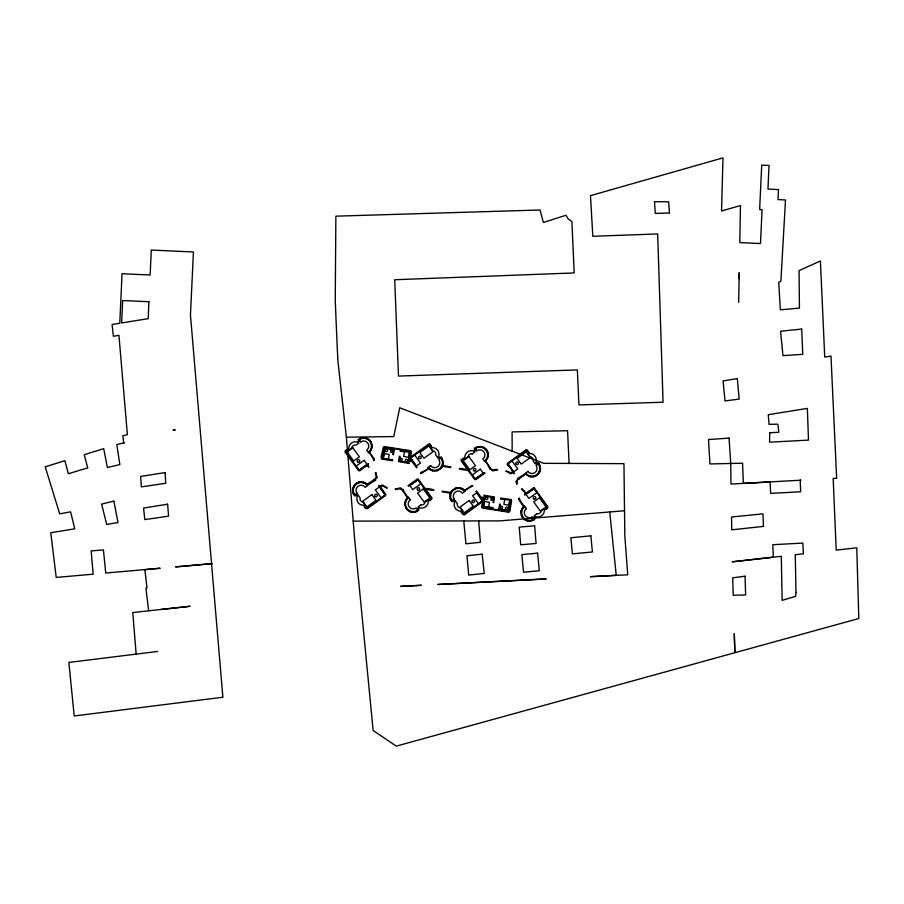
<?xml version="1.0" encoding="UTF-8"?>
<svg xmlns="http://www.w3.org/2000/svg" width="904" height="904" viewBox="0 0 904 904"><rect width="100%" height="100%" fill="white"/><g stroke="black" fill="none" stroke-linecap="round" stroke-linejoin="round"><path stroke-width="1.36" d="M386.822 488.183L387.059 487.561A17.922 17.922 0 0 1 382.833 485.064L381.996 485.143A4.463 4.463 0 0 1 379.985 485.956L378.719 485.504L385.115 494.94L366.979 508.184C364.21 508.839 362.933 502.07 365.476 508.432M481.662 506.737L482.668 508.138L508.918 512.229L509.845 511.325L511.619 500.759A17.006 17.006 0 0 1 510.828 501.37M540.49 468.679L540.321 466.758M739.122 278.726L739.223 272.771L738.681 302.501M352.605 490.07L353.227 487.109M540.49 468.69L540.061 471.131M359.543 440.802L358.323 442.033L358.255 439.547M417.433 509.133L418.654 507.867L418.767 510.308L415.783 511.969M372.188 446.565L371.352 449.751L369.555 452.203M404.789 503.336L405.625 500.149L407.421 497.697M507.28 463.797L507.415 464.78M443.118 463.933L442.327 458.814M404.461 451.491L403.659 456.486L408.664 457.288L409.455 452.294M481.662 506.726L482.476 501.663L464.645 514.579M483.064 497.946L482.804 499.607L481.73 498.002M504.692 499.358L503.901 504.353L508.895 505.144L509.698 500.149M345.102 451.085L345.204 452.192M385.827 494.872L385.42 495.641M443.062 464.227L442.689 465.56L450.859 466.916L450.757 467.583L442.395 466.249L441.966 467.04M521.099 510.839L521.359 515.483M521.099 510.828L522.614 507.585M450.226 493.742L450.169 498.386M431.875 498.816L431.886 497.946M450.226 493.731L450.429 493.143L442.237 491.844L442.338 491.177L450.7 492.51L451.277 491.482M510.828 501.37L508.545 511.585L482.634 507.426L483.798 497.584L483.244 497.245A12.306 12.306 0 0 1 481.131 497.302L476.532 490.962L475.99 491.358L482.352 500.85L464.193 514.071L461.232 511.935M540.061 471.142L539.518 472.408M474.374 448.407L474.476 450.836L475.617 449.955M524.354 506.658L524.218 506.85A7.808 7.808 0 0 0 523.359 517.687A7.808 7.808 0 0 0 534.14 518.907L533.541 517.935M402.766 489.753L402.608 489.572A4.463 4.463 0 0 1 400.913 488.16L400.144 487.821A17.922 17.922 0 0 1 395.342 488.872L395.398 489.505L396.833 489.369M461.334 459.707L461.176 460.678M490.307 469.063L490.488 469.187A4.463 4.463 0 0 1 492.183 470.6L492.951 470.939A17.922 17.922 0 0 1 497.754 469.888C496.341 468.136 491.527 471.978 490.42 467.978M353.34 486.838L354.323 485.177M539.507 472.419L538.242 474.216M441.966 467.052L440.768 468.566M374.075 460.396L374.301 459.119M374.12 479.775L376.369 477.075M461.356 459.661C468.43 456.735 461.3 457.865 461.955 460.791L475.199 478.928L484.623 472.532L485.03 473.074L476.035 479.561M451.288 491.471L455.322 488.228M490.239 469.176C489.392 469.933 488.273 462.486 484.86 461.435M507.449 463.39L525.823 449.966M518.952 479.007C515.913 479.64 517.913 483.979 516.738 484.284A17.922 17.922 0 0 0 515.969 481.572L516.308 480.815A4.463 4.463 0 0 0 517.709 479.143L517.766 478.883M519.02 498.364L518.512 499.121M354.334 485.165L355.453 483.956M522.625 507.573L523.54 506.556M506.082 471.153L508.568 471.718M538.23 474.227L535.563 476.159M440.768 468.577L437.253 470.713M547.632 508.217C540.931 511.302 548.14 509.121 547.259 506.828L534.072 488.725L524.58 495.087L524.987 493.573A4.441 4.441 0 0 0 522.738 490.51L521.721 488.691L524.591 491.177L525.653 493.46L533.134 488.081M369.544 452.215L374.199 459.017M407.433 497.686L402.777 490.883M523.552 506.545L518.896 499.742M533.722 517.483L534.761 516.726L535.1 517.314L534.264 517.924L534.942 518.941L534.366 519.585M368.877 451.91L368.9 451.898A7.808 7.808 0 0 0 369.736 441.073A7.808 7.808 0 0 0 358.956 439.852L359.543 440.756M408.077 498.014L408.099 497.991A7.808 7.808 0 0 0 407.252 508.839A7.808 7.808 0 0 0 418.032 510.048L417.445 509.189M484.996 460.769L485.019 460.746A7.808 7.808 0 0 0 485.843 449.921A7.808 7.808 0 0 0 475.063 448.712L475.662 449.661M358.3 439.513L360.673 438.124M345.497 450.508C352.142 447.559 344.91 449.706 345.837 451.932L359.024 470.035L368.516 463.673L368.109 465.187A4.441 4.441 0 0 0 369.024 467.142C366.651 463.82 363.668 468.261 359.837 470.735M385.386 495.663L366.99 508.918M474.419 448.373L477.583 446.723L481.165 446.519M431.479 499.392C424.88 501.912 431.716 500.952 431.14 497.968L417.953 479.866L408.461 486.228L408.066 485.685L417.015 479.222M355.893 483.595L357.283 482.713M373.77 460.69C373.827 459.673 371.126 454.441 368.787 452.667M376.787 477.956L377.126 477.188A17.922 17.922 0 0 1 376.109 472.736L375.409 472.589L375.635 474.238M355.577 494.578L354.899 495.076A7.808 7.808 0 0 1 356.108 484.284A7.808 7.808 0 0 1 366.922 485.132L367.092 485.256M355.035 495.799L355.882 495.189L357.08 495.697L356.334 494.669M421.976 472.961L428.756 468.634M403.207 489.211C403.105 490.296 405.851 495.448 408.19 497.234M472.204 453.91L475.154 451.774A6.577 6.577 0 0 0 465.108 459.029L468.057 456.916A3.367 3.367 0 0 1 472.204 453.91M452.915 500.387L452.169 500.918A7.797 7.797 0 0 1 453.379 490.16A7.797 7.797 0 0 1 464.181 490.996L464.272 491.041M538.061 462.961L536.038 463.085L536.739 464.057M525.506 473.47L517.427 478.6M519.314 498.07C519.178 499.177 522.071 504.33 524.343 506.161M373.94 479.877L367.058 484.273M464.622 514.602L463.741 514.839M534.128 519.743L530.817 521.077L527.507 520.986M354.989 495.833L353.905 494.838M440.112 458.407L440.926 457.842A7.774 7.774 0 0 1 441.875 465.741L441.864 465.786A7.808 7.808 0 0 1 428.891 467.786L428.891 467.786M421.761 473.086L420.948 473.199M519.043 478.939L525.699 474.137L529.315 476.51M357.295 482.713L358.843 482.126M535.552 476.171L533.722 476.77M417.06 479.21L418.168 479.222M360.685 438.112L364.493 437.592M455.333 488.228L459.695 487.776M537.281 464.283L538.196 463.695A7.808 7.808 0 0 1 536.987 474.476A7.808 7.808 0 0 1 526.173 473.628L526.162 473.639M428.338 467.583C427.558 471.266 419.275 472.057 420.575 473.074M429.038 443.932L410.619 457.096L411.444 451.808L410.653 450.689L384.064 446.565L383.251 447.435L381.036 457.605L381.533 458.057A17.006 17.006 0 0 1 382.268 457.39L384.55 447.186L410.506 451.367L409.297 461.176L409.851 461.515A12.306 12.306 0 0 1 411.964 461.458L416.552 467.797L417.106 467.402L410.71 457.966L428.846 444.723C431.581 443.875 432.993 451.175 430.18 444.293M437.231 470.713L432.587 470.814M415.761 511.969L411.117 512.071M358.854 482.114L363.498 482.171M464.69 491.188C466.204 488.872 472.555 486.16 472.848 485.911M526.23 449.808L526.84 449.808M396.845 489.369L400.37 488.555M533.428 476.826L530.411 476.792M367.352 485.335L375.668 480.16M157.567 651.468L68.862 662.429L74.207 715.991L222.881 697.221L190.45 315.101L193.433 251.967L151.273 250.058L150.143 275.019L122.04 273.731L119.791 323.248L112.096 324.479L113.384 336.288L118.944 335.339L127.385 434.598L122.831 435.841L123.667 442.87L124.571 442.644L116.808 444.61L119.848 464.566L107.373 467.537L103.711 448.655L84.208 454.723L87.756 467.876L68.354 473.73L64.873 460.69L45.2 466.814L59.698 513.856L70.602 511.833L74.772 528.817L50.76 532.75L56.217 577.43L93.146 574.176L91.18 550.909L103.44 549.892L105.734 573.046L160.166 568.243L144.866 569.622L147.002 587.95L145.928 588.063L148.629 610.821M160.935 609.477L190.089 606.279L132.775 612.562L136.154 654.112M475.572 479.662L474.803 479.482M471.843 485.538L464.667 490.476L464.136 489.934M353.181 521.111L499.72 520.885L624.517 510.771L623.952 463.662L543.677 463.323L399.726 407.738L393.76 436.575L346.379 437.186L337.893 360.854L337.102 344.379L335.248 300.648L335.87 216.169L540.027 209.988L543.394 222.463L565.994 215.265L568.074 218.757L571.893 221.616L574.198 272.94L394.72 279.743L398.483 376.087L577.351 369.906L578.922 404.924L663.073 402.223L657.671 233.933L592.809 236.294L590.504 195.648L722.997 157.872L721.528 210.994L740.478 205.547L739.788 242.588L760.49 243.538L762.061 209.649L759.642 209.536L761.722 165.127L769.033 165.466L767.959 189.072L778.48 189.58L778.028 199.581L785.497 199.976L780.886 281.257L778.751 282.33L780.333 309.812L799.441 308.128L799.046 270.635L820.403 260.962L824.73 357.091L830.979 356.074L836.652 478.284L833.172 478.453L836.2 550.14L856.777 547.813L858.8 618.528L396.291 746.128L373.137 730.5L354.865 541.519L346.379 437.186M483.007 497.946L481.742 498.002M461.063 511.946L462.916 514.466M359.317 470.814L358.583 470.555M533.688 487.945L534.287 488.07M364.787 437.626L366.651 438.09M481.177 446.519L483.29 447.152M459.707 487.776L461.82 488.409M429.479 443.943L430.146 444.259M530.388 476.792L529.326 476.51M527.484 520.986L525.676 520.354M432.575 470.814L431.027 470.238M411.105 512.071L410.326 511.822M363.51 482.171L365.758 483.222M410.314 511.811L409.557 511.494M386.81 488.171L383.002 486.036M367.182 438.304L370.244 440.621M461.831 488.409L462.803 488.917M483.55 447.277L484.273 447.672M431.016 470.238L429.174 469.018M525.665 520.342L524.252 519.484M409.546 511.483L407.704 510.274M508.568 471.73C514.783 475.753 512.297 468.238 507.438 464.814M439.593 458.328L438.745 457.221L441.231 457.141M462.814 488.928L464.125 489.923M418.326 479.301L425.049 488.42C434.971 488.838 438.417 492.025 425.614 489.188L431.75 497.675M402.709 490.804L400.382 488.567M365.77 483.222L366.425 483.708M484.747 447.977L485.595 448.666M382.991 486.036L380.324 486.578L385.838 494.443M534.546 488.239L548.061 507.155M524.026 519.303L522.354 517.472M474.668 479.38L468.046 470.34C458.249 469.809 454.678 466.871 467.481 469.571L461.402 461.187M358.481 470.464L345.294 452.328M366.436 483.719L367.047 484.261M485.606 448.678L486.533 449.695M407.286 509.89L406.732 509.28M538.547 463.04L539.191 463.933M527.54 450.237C530.817 456.509 528.151 450.169 526.184 450.542L507.98 463.82L514.376 473.255L513.834 473.651L513.201 472.781A4.463 4.463 0 0 0 511.099 473.617L510.263 473.696A17.922 17.922 0 0 0 506.025 471.21M441.265 457.187L442.192 458.554M370.256 440.632L371.036 441.762M406.721 509.268L405.941 508.15M486.544 449.706L487.007 450.373M453.638 500.556L454.35 501.539L453.153 501.042L452.034 501.709L450.768 499.957M490.318 467.876L485.516 461.209L487.877 457.593L488.149 453.209M522.342 517.461L521.359 515.495M539.191 463.944L540.264 466.475M487.019 450.384L487.538 451.356M371.047 441.773L372.199 445.988M405.93 508.138L404.777 503.912M353.758 494.578L353.261 493.607M450.768 499.946L450.181 498.409M487.55 451.367L488.081 452.927M353.261 493.584L352.775 492.013M376.369 477.063L375.635 474.25M352.775 492.002L352.605 490.635M609.725 511.946L616.245 575.351L627.715 574.797L624.845 536.117L624.517 510.771M463.752 520.941L465.944 543.824L480.386 542.298L478.702 520.998M569.091 463.436L567.565 430.722L512.093 431.909L512.15 451.13M375.363 479.583A4.463 4.463 0 0 1 376.753 477.911M394.325 449.356L393.477 454.701L392.811 454.588L393.602 449.65L384.821 448.248L383.16 458.69L392.675 459.695L392.438 460.724L381.725 459.142L382.494 458.577L384.347 447.593L394.325 449.356M398.54 461.515L409.252 463.526L408.698 462.758L410.359 451.74L400.472 450.135L400.178 451.209L409.693 452.215L408.032 462.656L399.263 461.255L400.054 456.317L399.387 456.204L398.54 461.481M482.679 506.805L492.669 508.579L492.917 507.551L483.403 506.545L485.064 496.104L493.833 497.505L493.042 502.443L493.708 502.556L494.454 496.985L483.843 495.234L484.397 496.002L482.679 506.771M498.771 509.37L508.749 511.167L510.602 500.183L511.37 499.618L500.658 498.036L500.421 499.064L509.935 500.07L508.263 510.511L499.494 509.11L500.285 504.172L499.618 504.07L498.782 509.336M769.711 432.745L769.598 442.192L808.492 440.112L807.362 408.405L768.298 414.699L769.033 424.315L777.858 424.202L778.864 432.236L769.711 432.745M148.911 301.721L148.177 318.671L121.644 322.943L122.661 300.535L148.911 301.721M795.961 592.391L795.678 596.324L782.129 600.369L781.282 556.299L732.274 561.813L773.304 557.203L772.796 544.716L802.808 543.089L803.43 553.824L795.283 554.728L795.961 592.391M384.2 453.616L383.398 458.611L388.404 459.401L389.195 454.407L384.2 453.616M390.969 449.74L390.562 452.237L392.347 452.52L392.743 450.022L390.969 449.74M400.517 458.384L400.122 460.882L401.896 461.164L402.291 458.667L400.517 458.384M410.292 459.164C408.619 461.673 413.535 461.051 410.292 459.164M484.431 501.471L483.64 506.466L488.635 507.268L489.437 502.274L484.431 501.471M491.2 497.595L490.804 500.093L492.578 500.387L492.974 497.889L491.2 497.595M500.748 506.24L500.353 508.737L502.127 509.02L502.534 506.522L500.748 506.24M357.95 494.985L357.939 495.008A6.577 6.577 0 0 0 365.205 505.031L363.092 502.082A3.367 3.367 0 0 1 360.097 497.934L357.95 494.985M437.875 457.899L435.728 454.983A3.367 3.367 0 0 0 432.722 450.836L430.609 447.875A6.577 6.577 0 0 1 437.875 457.899M455.232 500.839L455.209 500.861A6.577 6.577 0 0 0 462.486 510.884L460.373 507.935A3.367 3.367 0 0 1 457.367 503.788L455.232 500.839M535.157 463.752L533.01 460.825A3.367 3.367 0 0 0 529.993 456.689L527.891 453.729A6.577 6.577 0 0 1 535.157 463.752M351.938 448.056L349 450.192A6.577 6.577 0 0 1 359.012 442.903L356.086 445.05A3.367 3.367 0 0 0 351.95 448.056M352.786 447.729L347.091 451.853L353.69 460.95L359.385 456.825L352.786 447.729M364.165 460.305L355.973 466.249L358.933 470.34L367.126 464.407L364.165 460.305M356.99 493.279L354.492 495.087A8.147 8.147 0 0 1 356.3 483.708A8.147 8.147 0 0 1 367.691 485.516L365.182 487.335A5.062 5.062 0 0 0 358.12 486.205A5.062 5.062 0 0 0 356.99 493.279M414.541 454.859L410.439 457.819L416.382 466.012L420.473 463.051L414.541 454.859M428.925 445.977L419.829 452.576L423.953 458.271L433.05 451.672L428.925 445.977M379.443 486.894L375.341 489.866L381.285 498.059L385.375 495.087L379.443 486.894M371.872 494.635L362.764 501.234L366.888 506.929L375.985 500.33L371.872 494.635M430.632 465.571L428.134 467.391A8.147 8.147 0 0 0 439.513 469.199A8.147 8.147 0 0 0 441.333 457.819L438.824 459.639A5.062 5.062 0 0 1 437.705 466.701A5.062 5.062 0 0 1 430.632 465.571M418.043 479.561L409.851 485.504L412.823 489.595L421.015 483.663L418.043 479.561M423.287 488.951L417.603 493.075L424.191 502.183L429.886 498.059L423.287 488.951M468.893 456.576L463.21 460.701L469.809 469.809L475.493 465.684L468.893 456.576M420.891 504.861L417.964 507.008A6.577 6.577 0 0 0 427.987 499.731L425.038 501.844A3.367 3.367 0 0 1 420.891 504.85M480.273 469.165L472.08 475.097L475.052 479.199L483.244 473.255L480.273 469.165M454.271 499.121L451.763 500.94A8.147 8.147 0 0 1 453.582 489.561A8.147 8.147 0 0 1 464.961 491.369L462.452 493.188A5.062 5.062 0 0 0 455.39 492.058A5.062 5.062 0 0 0 454.271 499.121M511.811 460.712L507.72 463.673L513.653 471.865L517.755 468.893L511.811 460.712M526.207 451.83L517.099 458.43L521.224 464.125L530.332 457.526L526.207 451.83M476.713 492.748L472.622 495.708L478.555 503.901L482.657 500.94L476.713 492.748M469.142 500.488L460.046 507.087L464.159 512.783L473.267 506.183L469.142 500.488M527.913 471.425L525.405 473.244A8.147 8.147 0 0 0 536.795 475.052A8.147 8.147 0 0 0 538.603 463.673L536.106 465.481A5.062 5.062 0 0 1 534.976 472.555A5.062 5.062 0 0 1 527.913 471.425M534.162 488.42L525.97 494.364L528.93 498.454L537.123 492.51L534.162 488.42M539.405 497.81L533.71 501.935L540.309 511.031L546.005 506.907L539.405 497.81M536.999 513.709L534.083 515.856A6.577 6.577 0 0 0 544.106 508.59L541.157 510.703A3.367 3.367 0 0 1 537.01 513.709M113.893 501.155L101.632 504.082L106.695 524.376L117.995 522.625L113.893 501.155M174.483 429.999L173.139 430.27L175.218 429.852L174.483 429.999M737.325 378.561L723.053 380.923L725.019 400.935L739.178 399.082L737.325 378.561M167.624 504.195L143.566 508.071L144.809 519.597L168.585 516.161L167.624 504.195M165.149 472.6L140.595 476.419L141.374 486.883L165.714 483.278L165.149 472.6M745.032 576.198L732.715 577.825L733.223 595.25L745.642 594.968L745.032 576.198M763.462 526.399L731.765 529.823L731.539 517.009L762.965 513.856L763.462 526.399M482.126 554.163L466.95 555.79L468.69 575.08L484.261 573.441L482.126 554.163M801.69 329.09L780.559 331.226L782.966 355.622L802.752 354.334L801.69 329.09M590.843 535.835L570.831 537.756L572.401 553.881L592.414 551.971L590.843 535.835M537.609 553.146L521.868 554.615L523.552 572.209L539.292 570.74L537.609 553.146M212.033 563.667L175.749 566.864L212.033 563.667M534.626 525.834L519.224 527.122L520.693 544.773L536.095 543.485L534.626 525.834M729.065 438.09L708.487 439.547L709.956 463.944L742.557 463.21L743.348 483.391L801.012 480.193L800.176 480.25L800.673 491.765L770.603 493.403L770.151 481.934L730.974 484.069L730.748 463.775L729.065 438.09M546.095 578.944L438.056 584.459L546.095 578.944M421.253 585.306L400.788 586.368L421.253 585.306M616.245 575.351L590.47 576.673L616.245 575.351M669.48 213.016L655.264 213.412L654.53 201.716L668.632 201.773L669.48 213.016M526.41 508.613L524.591 506.116A8.147 8.147 0 0 0 522.783 517.495A8.147 8.147 0 0 0 534.162 519.314L532.343 516.805A5.062 5.062 0 0 1 525.28 515.687A5.062 5.062 0 0 1 526.41 508.613M476.86 450.802L475.052 448.305A8.147 8.147 0 0 1 486.431 450.124A8.147 8.147 0 0 1 484.612 461.503L482.804 458.995A5.062 5.062 0 0 0 483.934 451.932A5.062 5.062 0 0 0 476.86 450.802M410.292 499.765L408.484 497.256A8.147 8.147 0 0 0 406.664 508.647A8.147 8.147 0 0 0 418.043 510.455L416.236 507.958A5.062 5.062 0 0 1 409.162 506.828A5.062 5.062 0 0 1 410.292 499.765M360.752 441.954L358.933 439.446A8.147 8.147 0 0 1 370.312 441.265A8.147 8.147 0 0 1 368.504 452.644L366.685 450.147A5.062 5.062 0 0 0 367.815 443.073A5.062 5.062 0 0 0 360.752 441.954M734.85 652.134L734.297 633.76L734.85 652.134M533.857 498.918A1.288 1.288 0 0 0 535.857 497.923A1.288 1.288 0 0 0 533.993 496.691A1.288 1.288 0 0 0 533.857 498.918M516.421 464.351A1.288 1.288 0 0 0 518.433 463.345A1.288 1.288 0 0 0 516.557 462.113A1.288 1.288 0 0 0 516.421 464.351M473.933 470.848A1.288 1.288 0 0 0 475.933 469.854A1.288 1.288 0 0 0 474.069 468.622A1.288 1.288 0 0 0 473.933 470.848M472.521 502.421A1.288 1.288 0 0 0 474.521 501.426A1.288 1.288 0 0 0 472.656 500.194A1.288 1.288 0 0 0 472.521 502.421M357.814 462A1.288 1.288 0 0 0 359.815 460.995A1.288 1.288 0 0 0 357.95 459.763A1.288 1.288 0 0 0 357.814 462M375.239 496.567A1.288 1.288 0 0 0 377.25 495.573A1.288 1.288 0 0 0 375.375 494.341A1.288 1.288 0 0 0 375.239 496.567M417.738 490.07A1.288 1.288 0 0 0 419.738 489.064A1.288 1.288 0 0 0 417.874 487.832A1.288 1.288 0 0 0 417.738 490.07M419.151 458.497A1.288 1.288 0 0 0 421.151 457.492A1.288 1.288 0 0 0 419.286 456.26A1.288 1.288 0 0 0 419.151 458.497M485.968 499.324A1.232 1.232 0 0 0 487.889 498.375A1.232 1.232 0 0 0 486.092 497.189A1.232 1.232 0 0 0 485.968 499.324M506.003 509.359A1.232 1.232 0 0 0 507.912 508.398A1.232 1.232 0 0 0 506.127 507.212A1.232 1.232 0 0 0 506.003 509.359M405.76 461.492A1.232 1.232 0 0 0 407.681 460.543A1.232 1.232 0 0 0 405.896 459.356A1.232 1.232 0 0 0 405.76 461.492M385.737 451.469A1.232 1.232 0 0 0 387.647 450.508A1.232 1.232 0 0 0 385.861 449.333A1.232 1.232 0 0 0 385.737 451.469"/></g></svg>
